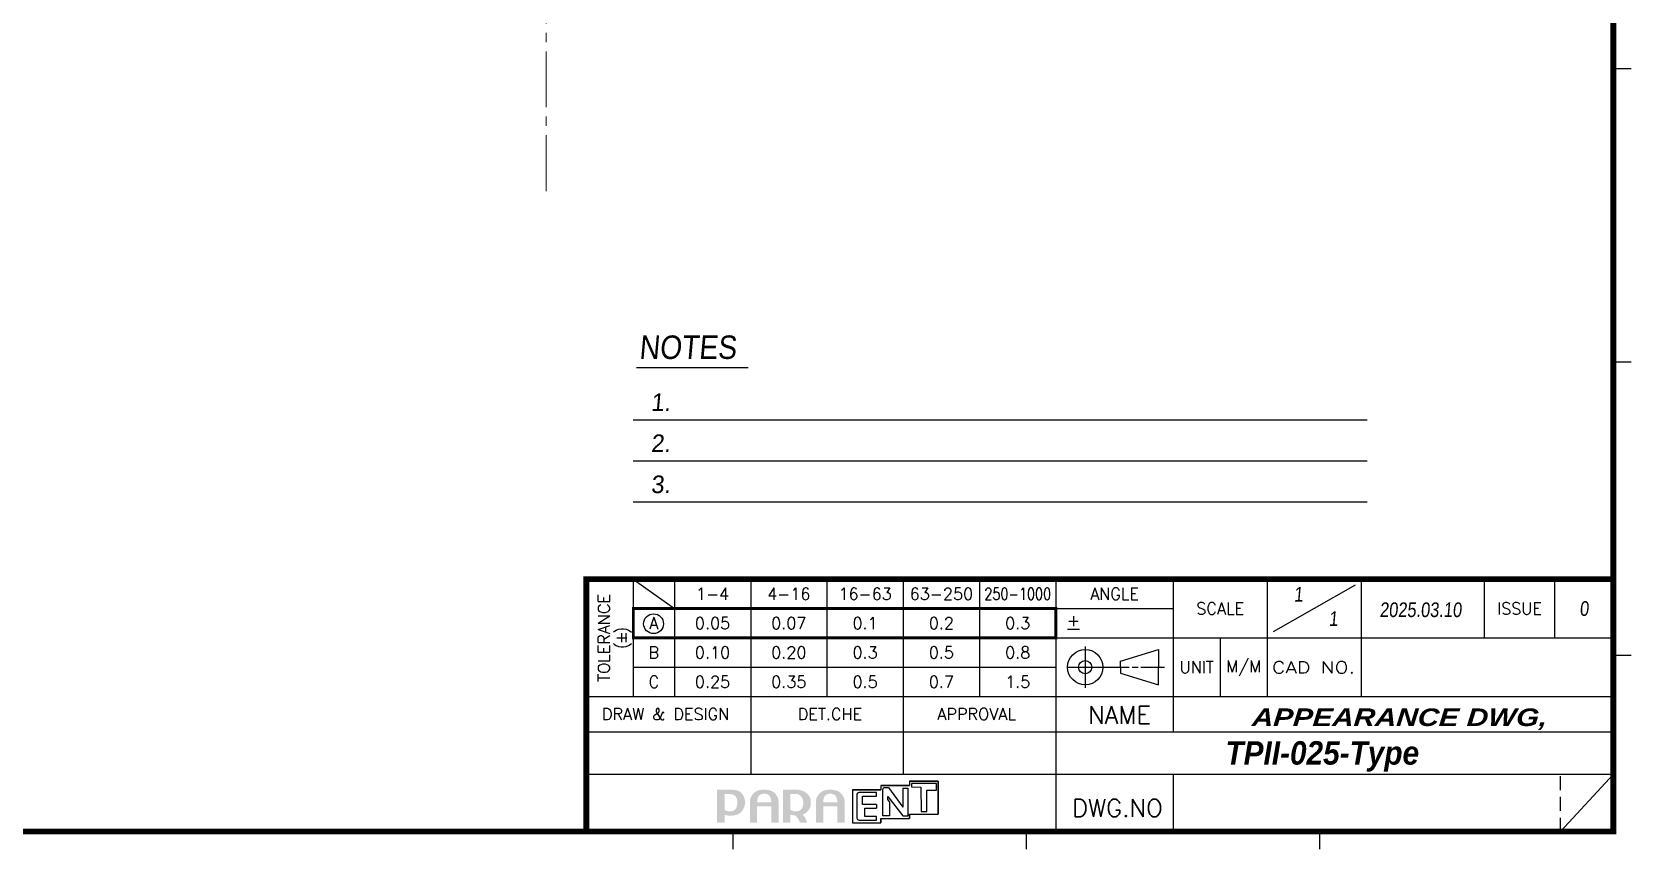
# Model space of a CAD drawing. Header units: millimetres. Extents: x 5329 to 6973, y -914 to -356.
# Drawn here: x 5863.4 to 6135.9, y -913.3 to -774.1 of the extents above; entities that cross this region are included whole.
import ezdxf
from ezdxf.enums import TextEntityAlignment as Align

# ---------------------------------------------------------------- set-up
doc = ezdxf.new("R2010")
doc.units = ezdxf.units.MM
for name, pattern in [('CENTER', [17.8, 10.75, -2.35, 2.35, -2.35]), ('CENTER2', [28.575, 19.05, -3.175, 3.175, -3.175]), ('HIDDEN', [3.525, 2.35, -1.175])]:
    doc.linetypes.add(name, pattern=pattern)
doc.layers.get('0').update_dxf_attribs({"linetype": 'CONTINUOUS'})
doc.layers.add('3', color=112, linetype='CENTER', lineweight=15)
doc.styles.add('a', font='GOTHIC.TTF')
doc.styles.add('N', font='arialbi.ttf', dxfattribs={"width": 0.8, "oblique": 5})
doc.styles.add('OMI-1', font='arial.ttf', dxfattribs={"oblique": 1})
doc.styles.add('SIM', font='simplex')

msp = doc.modelspace()

# ---------------------------------------------------------------- hatches: boundary and pattern name
h = msp.add_hatch(color=256)
edge = h.paths.add_edge_path()
edge.add_spline(control_points=[(5983.31, -906.51), (5983.1, -906.75), (5982.78, -906.91), (5982.3, -906.91), (5982.19, -906.91), (5982.02, -906.9), (5981.82, -906.85), (5981.61, -906.81), (5981.5, -906.7), (5981.45, -906.65), (5981.45, -906.57), (5981.45, -904.12), (5981.45, -903.97), (5981.59, -903.97), (5982.36, -903.97), (5982.36, -903.97), (5982.8, -903.97), (5983.09, -904.1), (5983.3, -904.34), (5983.53, -904.59), (5983.6, -905.01), (5983.6, -905.38), (5983.6, -905.76), (5983.52, -906.27), (5983.31, -906.51)], knot_values=[0, 0, 0, 0, 1, 1, 1, 2, 2, 2, 3, 3, 3, 4, 4, 4, 5, 5, 5, 6, 6, 6, 7, 7, 7, 8, 8, 8, 8], degree=3, periodic=0)
edge = h.paths.add_edge_path(flags=16)
edge.add_spline(control_points=[(5982.4, -903.21), (5982.4, -903.21), (5980.32, -903.21), (5980.32, -903.21), (5980.32, -903.21), (5980.12, -903.21), (5980.12, -903.21), (5980.12, -903.21), (5980.12, -908.86), (5980.12, -908.86), (5980.12, -908.86), (5981.45, -908.86), (5981.45, -908.86), (5981.45, -908.86), (5981.45, -907.69), (5981.45, -907.5), (5981.58, -907.54), (5981.75, -907.63), (5982.36, -907.65), (5982.99, -907.67), (5983.92, -907.46), (5984.32, -906.97), (5984.72, -906.48), (5984.92, -905.95), (5984.92, -905.39), (5984.92, -904.73), (5984.7, -904.17), (5984.25, -903.72), (5983.81, -903.28), (5983.18, -903.21), (5982.4, -903.21)], knot_values=[0, 0, 0, 0, 1, 1, 1, 2, 2, 2, 3, 3, 3, 4, 4, 4, 5, 5, 5, 6, 6, 6, 7, 7, 7, 8, 8, 8, 9, 9, 9, 10, 10, 10, 10], degree=3, periodic=0)
h = msp.add_hatch(color=256)
edge = h.paths.add_edge_path()
edge.add_spline(control_points=[(5989.39, -905.35), (5989.25, -905.35), (5986.99, -905.35), (5986.98, -905.35), (5986.98, -905.35), (5986.98, -905.33), (5986.98, -905.33), (5986.98, -905.02), (5987.07, -904.48), (5987.26, -904.27), (5987.44, -904.07), (5987.76, -903.89), (5988.17, -903.89), (5988.58, -903.89), (5988.87, -904.02), (5989.08, -904.23), (5989.28, -904.43), (5989.39, -905.02), (5989.39, -905.33), (5989.39, -905.33), (5989.39, -905.35), (5989.39, -905.35)], knot_values=[0, 0, 0, 0, 1, 1, 1, 2, 2, 2, 3, 3, 3, 4, 4, 4, 5, 5, 5, 6, 6, 6, 7, 7, 7, 7], degree=3, periodic=0)
edge = h.paths.add_edge_path(flags=16)
edge.add_spline(control_points=[(5988.17, -903.21), (5987.27, -903.21), (5986.7, -903.44), (5986.32, -903.9), (5985.94, -904.34), (5985.75, -904.72), (5985.75, -905.25), (5985.75, -905.25), (5985.75, -908.86), (5985.75, -908.86), (5985.75, -908.86), (5986.98, -908.86), (5986.98, -908.86), (5986.98, -908.86), (5986.98, -907.17), (5986.98, -906.07), (5986.99, -906.07), (5989.25, -906.07), (5989.39, -906.07), (5989.39, -906.22), (5989.39, -908.86), (5989.39, -908.86), (5989.39, -908.86), (5990.63, -908.86), (5990.63, -908.86), (5990.63, -908.86), (5990.63, -905.25), (5990.63, -905.25), (5990.63, -904.72), (5990.44, -904.34), (5990.06, -903.9), (5989.68, -903.44), (5989.07, -903.21), (5988.17, -903.21)], knot_values=[0, 0, 0, 0, 1, 1, 1, 2, 2, 2, 3, 3, 3, 4, 4, 4, 5, 5, 5, 6, 6, 6, 7, 7, 7, 8, 8, 8, 9, 9, 9, 10, 10, 10, 11, 11, 11, 11], degree=3, periodic=0)
h = msp.add_hatch(color=256)
edge = h.paths.add_edge_path()
edge.add_spline(control_points=[(5994.5, -906.57), (5994.24, -906.81), (5993.93, -906.93), (5993.49, -906.93), (5993.37, -906.93), (5993.21, -906.91), (5993.06, -906.86), (5992.93, -906.81), (5992.66, -906.67), (5992.62, -906.63), (5992.62, -906.55), (5992.62, -904.08), (5992.62, -903.94), (5992.76, -903.94), (5993.61, -903.94), (5993.61, -903.94), (5994, -903.94), (5994.23, -904.14), (5994.48, -904.39), (5994.72, -904.65), (5994.85, -905.06), (5994.85, -905.41), (5994.85, -905.79), (5994.76, -906.33), (5994.5, -906.57)], knot_values=[0, 0, 0, 0, 1, 1, 1, 2, 2, 2, 3, 3, 3, 4, 4, 4, 5, 5, 5, 6, 6, 6, 7, 7, 7, 8, 8, 8, 8], degree=3, periodic=0)
edge = h.paths.add_edge_path(flags=16)
edge.add_spline(control_points=[(5993.65, -903.21), (5993.65, -903.21), (5991.57, -903.21), (5991.57, -903.21), (5991.57, -903.21), (5991.37, -903.21), (5991.37, -903.21), (5991.37, -903.21), (5991.37, -908.86), (5991.37, -908.86), (5991.37, -908.86), (5992.62, -908.86), (5992.62, -908.86), (5992.62, -908.86), (5992.62, -907.64), (5992.62, -907.45), (5992.76, -907.5), (5992.89, -907.53), (5993.01, -907.55), (5993.02, -907.55), (5993.41, -907.6), (5993.5, -907.62), (5993.71, -907.76), (5993.88, -908.04), (5994, -908.23), (5994.13, -908.43), (5994.28, -908.86), (5994.28, -908.86), (5994.28, -908.86), (5995.48, -908.86), (5995.48, -908.86), (5995.48, -908.86), (5995.31, -908.2), (5995.15, -907.94), (5995.05, -907.78), (5994.9, -907.63), (5994.73, -907.47), (5995.09, -907.31), (5995.44, -907.09), (5995.68, -906.8), (5996.01, -906.41), (5996.13, -905.95), (5996.13, -905.42), (5996.13, -904.71), (5995.94, -904.29), (5995.48, -903.86), (5995.03, -903.43), (5994.41, -903.21), (5993.65, -903.21)], knot_values=[0, 0, 0, 0, 1, 1, 1, 2, 2, 2, 3, 3, 3, 4, 4, 4, 5, 5, 5, 6, 6, 6, 7, 7, 7, 8, 8, 8, 9, 9, 9, 10, 10, 10, 11, 11, 11, 12, 12, 12, 13, 13, 13, 14, 14, 14, 15, 15, 15, 16, 16, 16, 16], degree=3, periodic=0)
h = msp.add_hatch(color=256)
edge = h.paths.add_edge_path()
edge.add_spline(control_points=[(6000.64, -905.35), (6000.5, -905.35), (5998.24, -905.35), (5998.23, -905.35), (5998.23, -905.35), (5998.23, -905.33), (5998.23, -905.33), (5998.23, -905.02), (5998.32, -904.48), (5998.51, -904.27), (5998.69, -904.07), (5999.01, -903.89), (5999.42, -903.89), (5999.83, -903.89), (6000.12, -904.02), (6000.33, -904.23), (6000.53, -904.43), (6000.64, -905.02), (6000.64, -905.33), (6000.64, -905.33), (6000.64, -905.35), (6000.64, -905.35)], knot_values=[0, 0, 0, 0, 1, 1, 1, 2, 2, 2, 3, 3, 3, 4, 4, 4, 5, 5, 5, 6, 6, 6, 7, 7, 7, 7], degree=3, periodic=0)
edge = h.paths.add_edge_path(flags=16)
edge.add_spline(control_points=[(5999.42, -903.21), (5998.52, -903.21), (5997.95, -903.44), (5997.57, -903.9), (5997.19, -904.34), (5997, -904.72), (5997, -905.25), (5997, -905.25), (5997, -908.86), (5997, -908.86), (5997, -908.86), (5998.23, -908.86), (5998.23, -908.86), (5998.23, -908.86), (5998.23, -907.17), (5998.23, -906.07), (5998.24, -906.07), (6000.5, -906.07), (6000.64, -906.07), (6000.64, -906.22), (6000.64, -908.86), (6000.64, -908.86), (6000.64, -908.86), (6001.88, -908.86), (6001.88, -908.86), (6001.88, -908.86), (6001.88, -905.25), (6001.88, -905.25), (6001.88, -904.72), (6001.69, -904.34), (6001.31, -903.9), (6000.93, -903.44), (6000.32, -903.21), (5999.42, -903.21)], knot_values=[0, 0, 0, 0, 1, 1, 1, 2, 2, 2, 3, 3, 3, 4, 4, 4, 5, 5, 5, 6, 6, 6, 7, 7, 7, 8, 8, 8, 9, 9, 9, 10, 10, 10, 11, 11, 11, 11], degree=3, periodic=0)

# ---------------------------------------------------------------- linework, layer by layer
for p, q in [((6135.88, -780.33), (6132.88, -780.33)), ((6135.88, -830.33), (6132.88, -830.33)), ((6135.88, -830.33), (6132.88, -830.33)), ((5965.84, -840.16), (6090.92, -840.16)), ((5965.84, -847.16), (6090.92, -847.16)), ((5965.84, -854.16), (6090.92, -854.16)), ((5965.88, -867.33), (5972.88, -872.33)), ((5965.88, -867.33), (5965.88, -887.33)), ((5972.88, -867.33), (5972.88, -887.33)), ((5985.88, -867.33), (5985.88, -887.33)), ((5998.88, -867.33), (5998.88, -887.33)), ((6011.88, -867.33), (6011.88, -900.59)), ((6024.88, -867.33), (6024.88, -887.33)), ((6037.88, -867.33), (6037.88, -910.33)), ((6057.88, -867.33), (6057.88, -893.33)), ((6073.88, -867.33), (6073.88, -887.33)), ((6088.88, -868.33), (6074.88, -876.33)), ((6089.88, -867.33), (6089.88, -887.33)), ((6110.88, -867.33), (6110.88, -877.33)), ((6122.88, -877.33), (6122.88, -867.33)), ((5965.88, -872.33), (6057.88, -872.33)), ((6039.88, -875.83), (6041.88, -875.83)), ((5965.88, -877.33), (6132.88, -877.33)), ((6042.88, -878.83), (6042.88, -885.83)), ((6048.88, -881.33), (6055.38, -879.33)), ((6055.38, -879.33), (6055.38, -882.33)), ((6065.88, -877.33), (6065.88, -887.33)), ((5965.88, -882.33), (6037.88, -882.33)), ((6039.88, -882.33), (6050.38, -882.33)), ((6048.88, -882.33), (6048.88, -881.33)), ((6048.88, -882.33), (6048.88, -883.33)), ((6050.88, -882.33), (6051.88, -882.33)), ((6052.38, -882.33), (6056.38, -882.33)), ((6055.38, -885.33), (6055.38, -882.33)), ((6135.88, -880.33), (6132.88, -880.33)), ((6135.88, -880.33), (6132.88, -880.33)), ((6048.88, -883.33), (6055.38, -885.33)), ((5957.88, -887.33), (6132.88, -887.33)), ((5985.88, -887.33), (5985.88, -900.59)), ((5957.88, -893.33), (6037.88, -893.33)), ((6037.88, -893.33), (6132.88, -893.33)), ((5957.88, -900.59), (6132.88, -900.59)), ((6017.83, -901.74), (6012.96, -901.74)), ((6012.96, -901.74), (6012.96, -902.49)), ((6017.83, -907.36), (6017.83, -901.74)), ((6057.88, -900.59), (6057.88, -910.33)), ((6123.88, -910.33), (6132.88, -900.59)), ((6008.08, -903.24), (6003.21, -903.24)), ((6003.21, -903.24), (6003.21, -908.86)), ((6003.96, -904.11), (6003.97, -907.99)), ((6007.32, -903.71), (6004.36, -903.71)), ((6004.91, -905.76), (6004.91, -904.3)), ((6004.91, -904.3), (6007.32, -904.3)), ((6007.32, -904.3), (6007.32, -903.71)), ((6012.96, -902.49), (6008.08, -902.49)), ((6008.08, -902.49), (6008.08, -903.24)), ((6008.36, -903.26), (6008.36, -907.67)), ((6008.76, -902.86), (6009.34, -902.86)), ((6009.22, -904.35), (6011.82, -907.68)), ((6009.22, -904.96), (6009.22, -904.35)), ((6009.34, -902.86), (6011.83, -906.17)), ((6011.82, -902.94), (6012.67, -902.94)), ((6011.82, -902.94), (6011.83, -906.17)), ((6012.67, -902.94), (6012.67, -907.67)), ((6017.54, -902.16), (6013.26, -902.16)), ((6013.26, -902.16), (6013.26, -902.75)), ((6013.26, -902.75), (6014.89, -902.76)), ((6014.89, -902.76), (6014.9, -906.95)), ((6015.88, -906.94), (6015.89, -903.32)), ((6015.89, -903.32), (6017.54, -903.31)), ((6017.54, -903.31), (6017.54, -902.16)), ((6007.32, -905.76), (6004.91, -905.76)), ((6005.31, -907.8), (6005.31, -906.35)), ((6005.31, -906.35), (6007.32, -906.35)), ((6007.32, -905.76), (6007.32, -906.35)), ((6009.22, -904.96), (6009.53, -905.34)), ((6009.53, -905.34), (6009.54, -907.67)), ((6014.9, -906.95), (6015.88, -906.94)), ((6003.21, -908.86), (6008.08, -908.86)), ((6004.37, -908.39), (6007.32, -908.39)), ((6007.32, -907.8), (6005.31, -907.8)), ((6007.32, -908.39), (6007.32, -907.8)), ((6008.08, -908.86), (6008.08, -908.11)), ((6008.08, -908.11), (6012.96, -908.11)), ((6009.54, -907.67), (6008.36, -907.67)), ((6011.82, -907.68), (6012.67, -907.67)), ((6012.96, -908.11), (6012.96, -907.36)), ((6012.96, -907.36), (6017.83, -907.36)), ((5982.88, -913.33), (5982.88, -910.33)), ((6032.88, -913.33), (6032.88, -910.33)), ((6082.88, -913.33), (6082.88, -910.33))]:
    msp.add_line(p, q)
at = {"color": 3}
for p, q in [((6012.96, -901.74), (6012.96, -902.49)), ((6012.96, -901.74), (6017.83, -901.74)), ((6017.83, -901.74), (6017.83, -907.36)), ((6003.21, -903.24), (6003.21, -908.86)), ((6003.21, -903.24), (6008.08, -903.24)), ((6008.08, -902.49), (6008.08, -903.24)), ((6008.08, -902.49), (6012.96, -902.49)), ((6003.21, -908.86), (6008.08, -908.86)), ((6008.08, -908.11), (6008.08, -908.86)), ((6008.08, -908.11), (6012.96, -908.11)), ((6012.96, -907.36), (6012.96, -908.11)), ((6012.96, -907.36), (6017.83, -907.36))]:
    msp.add_line(p, q, dxfattribs=at)
at = {"linetype": 'HIDDEN'}
msp.add_line((6123.88, -910.33), (6123.88, -900.59), dxfattribs=at)
at = {"const_width": 1}
msp.add_lwpolyline([(6132.88, -360.33), (5332.88, -360.33), (5332.88, -910.33), (6132.88, -910.33)], close=True, dxfattribs=at)
msp.add_lwpolyline([(5966.44, -831.24), (5985.44, -831.24)])
for points, const_width in [([(5957.88, -910.33), (5957.88, -867.33), (6132.88, -867.33)], 1), ([(5965.88, -872.33), (6037.88, -872.33), (6037.88, -877.33), (5965.88, -877.33), (5965.88, -872.33)], 0.5)]:
    msp.add_lwpolyline(points, dxfattribs=dict(const_width=const_width))
for centre, radius in [((5969.33, -874.92), 1.69), ((6042.88, -882.33), 3), ((6042.88, -882.33), 1.12)]:
    msp.add_circle(centre, radius)
for centre, start, end in [((6004.36, -904.11), 89.9532, 180.0946), ((6008.76, -903.26), 90.2374, 180), ((6004.37, -907.99), 180.0946, 270.0249)]:
    msp.add_arc(centre, 0.4, start, end)
at = {"layer": '3', "linetype": 'CENTER2', "ltscale": 0.5}
msp.add_line((5951.05, -801.18), (5951.05, -564.31), dxfattribs=at)

# ---------------------------------------------------------------- texts
at = {"oblique": 5}
for s, height, style, width, p in [('NOTES', 4, 'a', 0.9, (5966.84, -829.79)), ('1', 2.5, 'OMI-1', 0.8, (6078.43, -871.14)), ('1', 2.5, 'OMI-1', 0.8, (6084.38, -875.31)), ('APPEARANCE DWG,', 3, 'N', 1.2, (6071.22, -892.36))]:
    msp.add_text(s, height=height, dxfattribs=dict(at, style=style, width=width)).set_placement(p)
at = {"style": 'a', "oblique": 5}
for s, p in [('1.', (5968.87, -838.66)), ('2.', (5968.87, -845.66)), ('3.', (5968.87, -852.66))]:
    msp.add_text(s, height=3, dxfattribs=at).set_placement(p)
at = {"style": 'SIM'}
for s, height, p in [('1-4', 2, (5979.38, -869.83)), ('4-16', 2, (5992.38, -869.83)), ('16-63', 2, (6005.38, -869.83)), ('63-250', 2, (6018.38, -869.83)), ('ANGLE', 2, (6047.88, -869.83)), ('SCALE', 2, (6065.88, -872.33)), ('ISSUE', 2, (6116.88, -872.33)), ('A', 2, (5969.38, -874.83)), ('0.05', 2, (5979.38, -874.83)), ('0.07', 2, (5992.38, -874.83)), ('0.1', 2, (6005.38, -874.83)), ('0.2', 2, (6018.38, -874.83)), ('0.3', 2, (6031.38, -874.83)), ('B', 2, (5969.38, -879.83)), ('0.10', 2, (5979.38, -879.83)), ('0.20', 2, (5992.38, -879.83)), ('0.3', 2, (6005.38, -879.83)), ('0.5', 2, (6018.38, -879.83)), ('0.8', 2, (6031.38, -879.83)), ('UNIT', 2, (6061.88, -882.33)), ('M/M', 2, (6069.88, -882.33)), ('C', 2, (5969.38, -884.83)), ('0.25', 2, (5979.38, -884.83)), ('0.35', 2, (5992.38, -884.83)), ('0.5', 2, (6005.38, -884.83)), ('0.7', 2, (6018.38, -884.83)), ('1.5', 2, (6031.38, -884.83)), ('DRAW & DESIGN', 2, (5971.38, -890.33)), ('DET.CHE', 2, (5999.38, -890.33)), ('APPROVAL', 2, (6024.38, -890.33)), ('NAME', 3, (6048.73, -890.48)), ('DWG.NO', 3, (6048.38, -906.33))]:
    msp.add_text(s, height=height, dxfattribs=at).set_placement(p, align=Align.MIDDLE)
at = {"style": 'SIM', "width": 0.8}
msp.add_text('250-1000', height=2, dxfattribs=at).set_placement((6031.38, -869.83), align=Align.MIDDLE)
at = {"style": 'SIM'}
for s, p in [('TOLERANCE', (5961.88, -877.33)), ('( )', (5964.88, -877.33)), ('-', (5965.51, -877.3))]:
    msp.add_text(s, height=2, rotation=90, dxfattribs=at).set_placement(p, align=Align.CENTER)
at = {"style": 'OMI-1', "oblique": 5, "width": 0.8}
for s, p in [('2025.03.10', (6100.02, -872.54)), ('0', (6127.88, -872.33))]:
    msp.add_text(s, height=2.5, dxfattribs=at).set_placement(p, align=Align.MIDDLE_CENTER)
at = {"style": 'SIM'}
msp.add_text('+', height=2, dxfattribs=at).set_placement((6040.88, -875.33), align=Align.CENTER)
msp.add_text('+', height=2, rotation=90, dxfattribs=at).set_placement((5963.78, -877.3), align=Align.MIDDLE)
for s, height, style, width, p, p2 in [('CAD NO.', 2, 'SIM', 1.148815, (6074.72, -883.37), (6088.83, -883.37)), ('TPII-025-Type  ', 4, 'N', 0.908409, (6066.77, -898.94), (6102.59, -898.94))]:
    msp.add_text(s, height=height, dxfattribs=dict(style=style, width=width)).set_placement(p, p2, align=Align.FIT)

doc.saveas('drawing.dxf')
